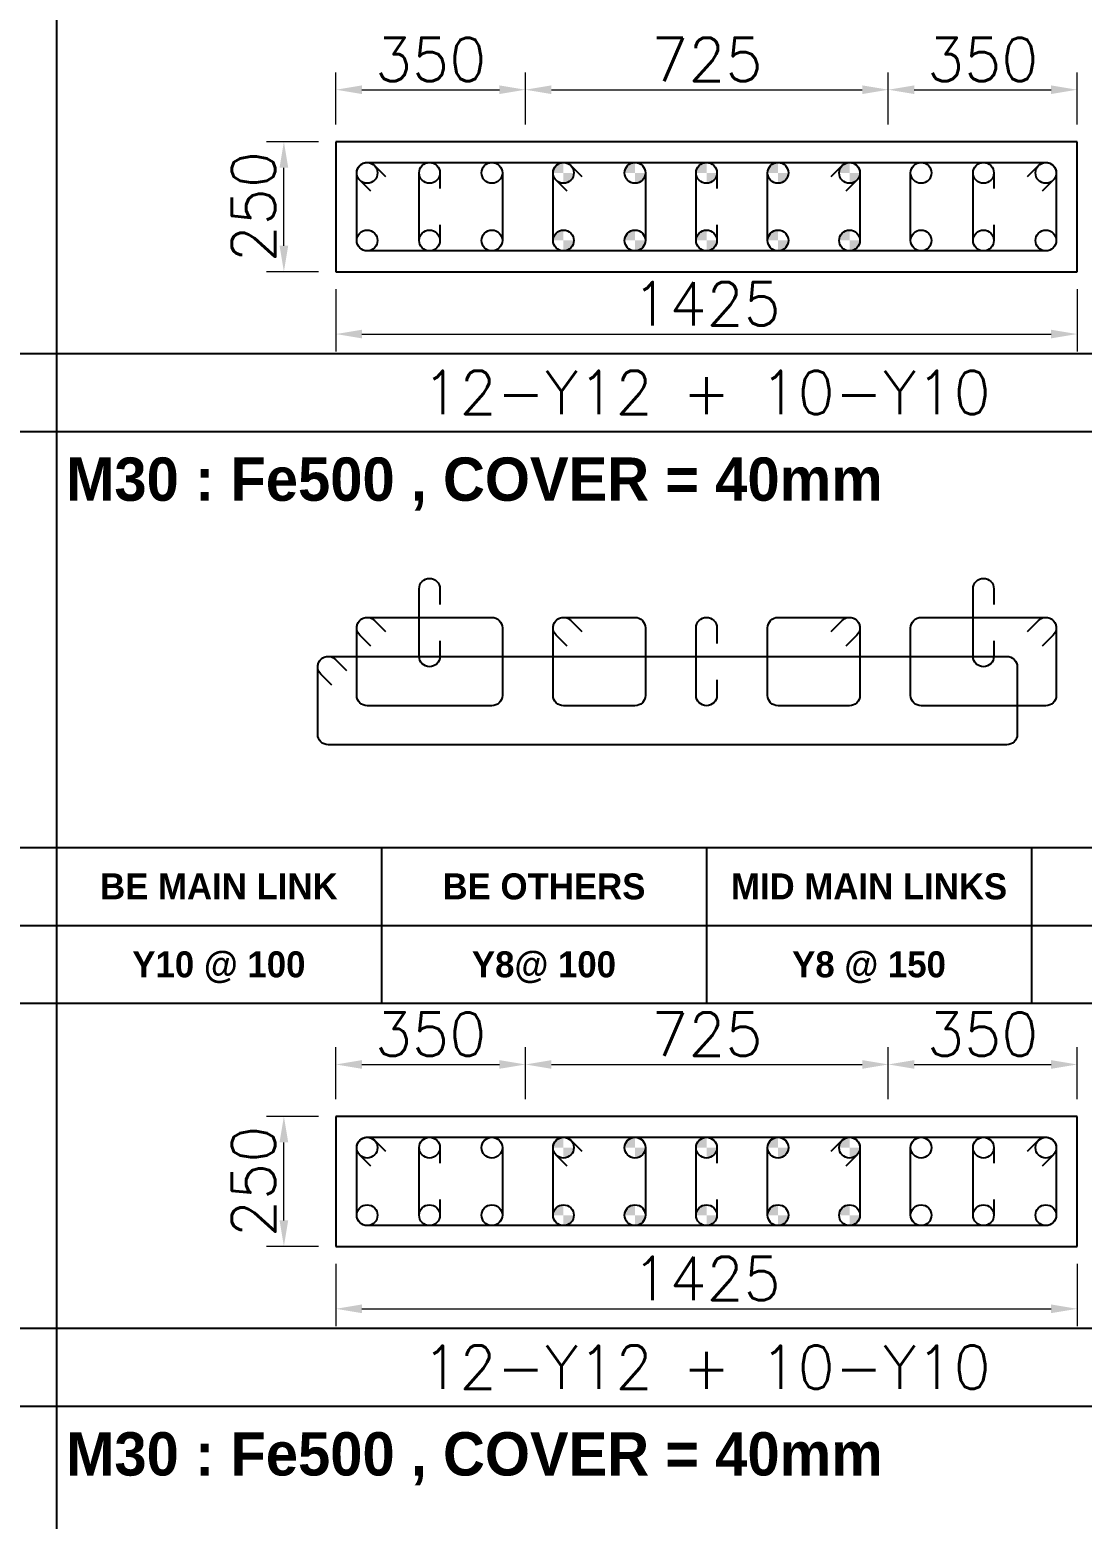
# Model space of a CAD drawing. Header units: millimetres. Extents: x -28707963 to -28231469, y 696001 to 896471.
# Drawn here: x -28283189 to -28277119, y 834644 to 843239 of the extents above; entities that cross this region are included whole.
import ezdxf
from ezdxf.enums import TextEntityAlignment as Align

# ---------------------------------------------------------------- set-up
doc = ezdxf.new("R2010")
doc.units = ezdxf.units.MM
doc.header["$MEASUREMENT"] = 0
doc.header["$PDMODE"] = 34
doc.header["$PDSIZE"] = -8
doc.layers.get('0').update_dxf_attribs({"lineweight": 5})
for name, color, linetype in [('09 COL TEXT-SCH', 2, 'Continuous'), ('14 REINF', 6, 'Continuous'), ('22 TABLE FRAME', 5, 'Continuous'), ('23 STIRRUPS', 5, 'Continuous'), ('TEXT', 4, 'Continuous')]:
    doc.layers.add(name, color=color, linetype=linetype)
doc.layers.add('19 COLUMN', color=1, linetype='Continuous', lineweight=25)
doc.styles.add('adani bold', font='')
doc.styles.add('ROMANS', font='simplex.shx')
doc.styles.get('adani bold').set_extended_font_data('Adani Bold', bold=True)
doc.dimstyles.new('D 50', dxfattribs={"dimscale": 100, "dimtxt": 3, "dimasz": 1.5, "dimexe": 1, "dimexo": 1, "dimgap": 0.5, "dimtad": 1, "dimdec": 0, "dimdsep": 46, "dimtxsty": 'ROMANS', "dimcen": 2.5, "dimclrd": 5, "dimclre": 5, "dimclrt": 4, "dimadec": 0, "dimazin": 0, "dimtfac": 1, "dimtdec": 0, "dimtmove": 0, "dimatfit": 3, "dimfxl": 1, "dimlwd": 0, "dimlwe": 0, "dimarcsym": 0})

# ---------------------------------------------------------------- blocks, each defined once
blk = doc.blocks.new('*D577')
at = {"color": 5, "lineweight": 0, "transparency": 16777216}
for p, q in [((-28281423.6, 836118.4), (-28281423.6, 835758.4)), ((-28277148.6, 836118.4), (-28277148.6, 835758.4)), ((-28281273.6, 835858.4), (-28277298.6, 835858.4))]:
    blk.add_line(p, q, dxfattribs=at)
at = {"color": 5, "transparency": 16777216}
for points in [[(-28281273.6, 835883.4), (-28281273.6, 835833.4), (-28281423.6, 835858.4)], [(-28277298.6, 835833.4), (-28277298.6, 835883.4), (-28277148.6, 835858.4)]]:
    blk.add_solid(points, dxfattribs=at)
at = {"layer": 'Defpoints', "color": 0, "transparency": 16777216}
for p in [(-28281423.6, 836218.4), (-28277148.6, 836218.4), (-28277148.6, 835858.4)]:
    blk.add_point(p, dxfattribs=at)
at = {"color": 4, "transparency": 16777216, "insert": (-28279286.1, 836033.4), "char_height": 250, "attachment_point": 5, "style": 'ROMANS'}
blk.add_mtext('1425', dxfattribs=at)
blk = doc.blocks.new('*D578')
at = {"color": 5, "lineweight": 0, "transparency": 16777216}
for p, q in [((-28281523.6, 836968.4), (-28281823.6, 836968.4)), ((-28281723.6, 836368.4), (-28281723.6, 836818.4)), ((-28281523.6, 836218.4), (-28281823.6, 836218.4))]:
    blk.add_line(p, q, dxfattribs=at)
at = {"color": 5, "transparency": 16777216}
for points in [[(-28281698.6, 836818.4), (-28281748.6, 836818.4), (-28281723.6, 836968.4)], [(-28281748.6, 836368.4), (-28281698.6, 836368.4), (-28281723.6, 836218.4)]]:
    blk.add_solid(points, dxfattribs=at)
at = {"layer": 'Defpoints', "color": 0, "transparency": 16777216}
for p in [(-28281723.6, 836968.4), (-28281423.6, 836968.4), (-28281423.6, 836218.4)]:
    blk.add_point(p, dxfattribs=at)
at = {"color": 4, "transparency": 16777216, "insert": (-28281898.6, 836593.4), "char_height": 250, "attachment_point": 5, "rotation": 90, "style": 'ROMANS'}
blk.add_mtext('250', dxfattribs=at)
blk = doc.blocks.new('*D579')
at = {"color": 5, "lineweight": 0, "transparency": 16777216}
for p, q in [((-28281423.6, 841743.4), (-28281423.6, 841383.4)), ((-28277148.6, 841743.4), (-28277148.6, 841383.4)), ((-28281273.6, 841483.4), (-28277298.6, 841483.4))]:
    blk.add_line(p, q, dxfattribs=at)
at = {"color": 5, "transparency": 16777216}
for points in [[(-28281273.6, 841508.4), (-28281273.6, 841458.4), (-28281423.6, 841483.4)], [(-28277298.6, 841458.4), (-28277298.6, 841508.4), (-28277148.6, 841483.4)]]:
    blk.add_solid(points, dxfattribs=at)
at = {"layer": 'Defpoints', "color": 0, "transparency": 16777216}
for p in [(-28281423.6, 841843.4), (-28277148.6, 841843.4), (-28277148.6, 841483.4)]:
    blk.add_point(p, dxfattribs=at)
at = {"color": 4, "transparency": 16777216, "insert": (-28279286.1, 841658.4), "char_height": 250, "attachment_point": 5, "style": 'ROMANS'}
blk.add_mtext('1425', dxfattribs=at)
blk = doc.blocks.new('*D580')
at = {"color": 5, "lineweight": 0, "transparency": 16777216}
for p, q in [((-28281523.6, 842593.4), (-28281823.6, 842593.4)), ((-28281723.6, 841993.4), (-28281723.6, 842443.4)), ((-28281523.6, 841843.4), (-28281823.6, 841843.4))]:
    blk.add_line(p, q, dxfattribs=at)
at = {"color": 5, "transparency": 16777216}
for points in [[(-28281698.6, 842443.4), (-28281748.6, 842443.4), (-28281723.6, 842593.4)], [(-28281748.6, 841993.4), (-28281698.6, 841993.4), (-28281723.6, 841843.4)]]:
    blk.add_solid(points, dxfattribs=at)
at = {"layer": 'Defpoints', "color": 0, "transparency": 16777216}
for p in [(-28281723.6, 842593.4), (-28281423.6, 842593.4), (-28281423.6, 841843.4)]:
    blk.add_point(p, dxfattribs=at)
at = {"color": 4, "transparency": 16777216, "insert": (-28281898.6, 842218.4), "char_height": 250, "attachment_point": 5, "rotation": 90, "style": 'ROMANS'}
blk.add_mtext('250', dxfattribs=at)
blk = doc.blocks.new('*D135')
at = {"color": 5, "lineweight": 0, "transparency": 16777216}
for p, q in [((-28281423.6, 837068.4), (-28281423.6, 837368.4)), ((-28280330.6, 837068.4), (-28280330.6, 837368.4)), ((-28281273.6, 837268.4), (-28280480.6, 837268.4))]:
    blk.add_line(p, q, dxfattribs=at)
at = {"color": 5, "transparency": 16777216}
for points in [[(-28281273.6, 837293.4), (-28281273.6, 837243.4), (-28281423.6, 837268.4)], [(-28280480.6, 837243.4), (-28280480.6, 837293.4), (-28280330.6, 837268.4)]]:
    blk.add_solid(points, dxfattribs=at)
at = {"layer": 'Defpoints', "color": 0, "transparency": 16777216}
for p in [(-28280330.6, 837268.4), (-28281423.6, 836968.4), (-28280330.6, 836968.4)]:
    blk.add_point(p, dxfattribs=at)
at = {"color": 4, "transparency": 16777216, "insert": (-28280877.1, 837443.4), "char_height": 250, "attachment_point": 5, "style": 'ROMANS'}
blk.add_mtext('350', dxfattribs=at)
blk = doc.blocks.new('*D136')
at = {"color": 5, "lineweight": 0, "transparency": 16777216}
for p, q in [((-28280330.6, 837068.4), (-28280330.6, 837368.4)), ((-28278237.6, 837068.4), (-28278237.6, 837368.4)), ((-28280180.6, 837268.4), (-28278387.6, 837268.4))]:
    blk.add_line(p, q, dxfattribs=at)
at = {"color": 5, "transparency": 16777216}
for points in [[(-28280180.6, 837293.4), (-28280180.6, 837243.4), (-28280330.6, 837268.4)], [(-28278387.6, 837243.4), (-28278387.6, 837293.4), (-28278237.6, 837268.4)]]:
    blk.add_solid(points, dxfattribs=at)
at = {"layer": 'Defpoints', "color": 0, "transparency": 16777216}
for p in [(-28278237.6, 837268.4), (-28280330.6, 836968.4), (-28278237.6, 836968.4)]:
    blk.add_point(p, dxfattribs=at)
at = {"color": 4, "transparency": 16777216, "insert": (-28279284.1, 837443.4), "char_height": 250, "attachment_point": 5, "style": 'ROMANS'}
blk.add_mtext('725', dxfattribs=at)
blk = doc.blocks.new('*D137')
at = {"color": 5, "lineweight": 0, "transparency": 16777216}
for p, q in [((-28278237.6, 837068.4), (-28278237.6, 837368.4)), ((-28277148.6, 837068.4), (-28277148.6, 837368.4)), ((-28278087.6, 837268.4), (-28277298.6, 837268.4))]:
    blk.add_line(p, q, dxfattribs=at)
at = {"color": 5, "transparency": 16777216}
for points in [[(-28278087.6, 837293.4), (-28278087.6, 837243.4), (-28278237.6, 837268.4)], [(-28277298.6, 837243.4), (-28277298.6, 837293.4), (-28277148.6, 837268.4)]]:
    blk.add_solid(points, dxfattribs=at)
at = {"layer": 'Defpoints', "color": 0, "transparency": 16777216}
for p in [(-28277148.6, 837268.4), (-28278237.6, 836968.4), (-28277148.6, 836968.4)]:
    blk.add_point(p, dxfattribs=at)
at = {"color": 4, "transparency": 16777216, "insert": (-28277693.1, 837443.4), "char_height": 250, "attachment_point": 5, "style": 'ROMANS'}
blk.add_mtext('350', dxfattribs=at)
blk = doc.blocks.new('*D138')
at = {"color": 5, "lineweight": 0, "transparency": 16777216}
for p, q in [((-28281423.6, 842693.4), (-28281423.6, 842993.4)), ((-28280330.6, 842693.4), (-28280330.6, 842993.4)), ((-28281273.6, 842893.4), (-28280480.6, 842893.4))]:
    blk.add_line(p, q, dxfattribs=at)
at = {"color": 5, "transparency": 16777216}
for points in [[(-28281273.6, 842918.4), (-28281273.6, 842868.4), (-28281423.6, 842893.4)], [(-28280480.6, 842868.4), (-28280480.6, 842918.4), (-28280330.6, 842893.4)]]:
    blk.add_solid(points, dxfattribs=at)
at = {"layer": 'Defpoints', "color": 0, "transparency": 16777216}
for p in [(-28280330.6, 842893.4), (-28281423.6, 842593.4), (-28280330.6, 842593.4)]:
    blk.add_point(p, dxfattribs=at)
at = {"color": 4, "transparency": 16777216, "insert": (-28280877.1, 843068.4), "char_height": 250, "attachment_point": 5, "style": 'ROMANS'}
blk.add_mtext('350', dxfattribs=at)
blk = doc.blocks.new('*D139')
at = {"color": 5, "lineweight": 0, "transparency": 16777216}
for p, q in [((-28280330.6, 842693.4), (-28280330.6, 842993.4)), ((-28278237.6, 842693.4), (-28278237.6, 842993.4)), ((-28280180.6, 842893.4), (-28278387.6, 842893.4))]:
    blk.add_line(p, q, dxfattribs=at)
at = {"color": 5, "transparency": 16777216}
for points in [[(-28280180.6, 842918.4), (-28280180.6, 842868.4), (-28280330.6, 842893.4)], [(-28278387.6, 842868.4), (-28278387.6, 842918.4), (-28278237.6, 842893.4)]]:
    blk.add_solid(points, dxfattribs=at)
at = {"layer": 'Defpoints', "color": 0, "transparency": 16777216}
for p in [(-28278237.6, 842893.4), (-28280330.6, 842593.4), (-28278237.6, 842593.4)]:
    blk.add_point(p, dxfattribs=at)
at = {"color": 4, "transparency": 16777216, "insert": (-28279284.1, 843068.4), "char_height": 250, "attachment_point": 5, "style": 'ROMANS'}
blk.add_mtext('725', dxfattribs=at)
blk = doc.blocks.new('*D140')
at = {"color": 5, "lineweight": 0, "transparency": 16777216}
for p, q in [((-28278237.6, 842693.4), (-28278237.6, 842993.4)), ((-28277148.6, 842693.4), (-28277148.6, 842993.4)), ((-28278087.6, 842893.4), (-28277298.6, 842893.4))]:
    blk.add_line(p, q, dxfattribs=at)
at = {"color": 5, "transparency": 16777216}
for points in [[(-28278087.6, 842918.4), (-28278087.6, 842868.4), (-28278237.6, 842893.4)], [(-28277298.6, 842868.4), (-28277298.6, 842918.4), (-28277148.6, 842893.4)]]:
    blk.add_solid(points, dxfattribs=at)
at = {"layer": 'Defpoints', "color": 0, "transparency": 16777216}
for p in [(-28277148.6, 842893.4), (-28278237.6, 842593.4), (-28277148.6, 842593.4)]:
    blk.add_point(p, dxfattribs=at)
at = {"color": 4, "transparency": 16777216, "insert": (-28277693.1, 843068.4), "char_height": 250, "attachment_point": 5, "style": 'ROMANS'}
blk.add_mtext('350', dxfattribs=at)

msp = doc.modelspace()

# ---------------------------------------------------------------- hatches: boundary and pattern name
at = {"layer": '14 REINF'}
h = msp.add_hatch(color=6, dxfattribs=at)
edge = h.paths.add_edge_path(flags=0)
edge.add_line((-28280171.1, 842413.4), (-28280111.1, 842413.4))
edge.add_line((-28280111.1, 842413.4), (-28280111.1, 842473.4))
edge.add_arc((-28280111.1, 842413.4), 60, 90, 180)
edge = h.paths.add_edge_path(flags=0)
edge.add_line((-28280051.1, 842413.4), (-28280111.1, 842413.4))
edge.add_line((-28280111.1, 842413.4), (-28280111.1, 842353.4))
edge.add_arc((-28280111.1, 842413.4), 60, 270, 360)
h = msp.add_hatch(color=6, dxfattribs=at)
edge = h.paths.add_edge_path(flags=0)
edge.add_line((-28279758.6, 842413.4), (-28279698.6, 842413.4))
edge.add_line((-28279698.6, 842413.4), (-28279698.6, 842473.4))
edge.add_arc((-28279698.6, 842413.4), 60, 90, 180)
edge = h.paths.add_edge_path(flags=0)
edge.add_line((-28279638.6, 842413.4), (-28279698.6, 842413.4))
edge.add_line((-28279698.6, 842413.4), (-28279698.6, 842353.4))
edge.add_arc((-28279698.6, 842413.4), 60, 270, 360)
h = msp.add_hatch(color=6, dxfattribs=at)
edge = h.paths.add_edge_path(flags=0)
edge.add_line((-28279346.1, 842413.4), (-28279286.1, 842413.4))
edge.add_line((-28279286.1, 842413.4), (-28279286.1, 842473.4))
edge.add_arc((-28279286.1, 842413.4), 60, 90, 180)
edge = h.paths.add_edge_path(flags=0)
edge.add_line((-28279226.1, 842413.4), (-28279286.1, 842413.4))
edge.add_line((-28279286.1, 842413.4), (-28279286.1, 842353.4))
edge.add_arc((-28279286.1, 842413.4), 60, 270, 360)
h = msp.add_hatch(color=6, dxfattribs=at)
edge = h.paths.add_edge_path(flags=0)
edge.add_line((-28278933.6, 842413.4), (-28278873.6, 842413.4))
edge.add_line((-28278873.6, 842413.4), (-28278873.6, 842473.4))
edge.add_arc((-28278873.6, 842413.4), 60, 90, 180)
edge = h.paths.add_edge_path(flags=0)
edge.add_line((-28278813.6, 842413.4), (-28278873.6, 842413.4))
edge.add_line((-28278873.6, 842413.4), (-28278873.6, 842353.4))
edge.add_arc((-28278873.6, 842413.4), 60, 270, 360)
h = msp.add_hatch(color=6, dxfattribs=at)
edge = h.paths.add_edge_path(flags=0)
edge.add_line((-28278521.1, 842413.4), (-28278461.1, 842413.4))
edge.add_line((-28278461.1, 842413.4), (-28278461.1, 842473.4))
edge.add_arc((-28278461.1, 842413.4), 60, 90, 180)
edge = h.paths.add_edge_path(flags=0)
edge.add_line((-28278401.1, 842413.4), (-28278461.1, 842413.4))
edge.add_line((-28278461.1, 842413.4), (-28278461.1, 842353.4))
edge.add_arc((-28278461.1, 842413.4), 60, 270, 360)
h = msp.add_hatch(color=6, dxfattribs=at)
edge = h.paths.add_edge_path(flags=0)
edge.add_line((-28280171.1, 842023.4), (-28280111.1, 842023.4))
edge.add_line((-28280111.1, 842023.4), (-28280111.1, 842083.4))
edge.add_arc((-28280111.1, 842023.4), 60, 90, 180)
edge = h.paths.add_edge_path(flags=0)
edge.add_line((-28280051.1, 842023.4), (-28280111.1, 842023.4))
edge.add_line((-28280111.1, 842023.4), (-28280111.1, 841963.4))
edge.add_arc((-28280111.1, 842023.4), 60, 270, 360)
h = msp.add_hatch(color=6, dxfattribs=at)
edge = h.paths.add_edge_path(flags=0)
edge.add_line((-28279758.6, 842023.4), (-28279698.6, 842023.4))
edge.add_line((-28279698.6, 842023.4), (-28279698.6, 842083.4))
edge.add_arc((-28279698.6, 842023.4), 60, 90, 180)
edge = h.paths.add_edge_path(flags=0)
edge.add_line((-28279638.6, 842023.4), (-28279698.6, 842023.4))
edge.add_line((-28279698.6, 842023.4), (-28279698.6, 841963.4))
edge.add_arc((-28279698.6, 842023.4), 60, 270, 360)
h = msp.add_hatch(color=6, dxfattribs=at)
edge = h.paths.add_edge_path(flags=0)
edge.add_line((-28279346.1, 842023.4), (-28279286.1, 842023.4))
edge.add_line((-28279286.1, 842023.4), (-28279286.1, 842083.4))
edge.add_arc((-28279286.1, 842023.4), 60, 90, 180)
edge = h.paths.add_edge_path(flags=0)
edge.add_line((-28279226.1, 842023.4), (-28279286.1, 842023.4))
edge.add_line((-28279286.1, 842023.4), (-28279286.1, 841963.4))
edge.add_arc((-28279286.1, 842023.4), 60, 270, 360)
h = msp.add_hatch(color=6, dxfattribs=at)
edge = h.paths.add_edge_path(flags=0)
edge.add_line((-28278933.6, 842023.4), (-28278873.6, 842023.4))
edge.add_line((-28278873.6, 842023.4), (-28278873.6, 842083.4))
edge.add_arc((-28278873.6, 842023.4), 60, 90, 180)
edge = h.paths.add_edge_path(flags=0)
edge.add_line((-28278813.6, 842023.4), (-28278873.6, 842023.4))
edge.add_line((-28278873.6, 842023.4), (-28278873.6, 841963.4))
edge.add_arc((-28278873.6, 842023.4), 60, 270, 360)
h = msp.add_hatch(color=6, dxfattribs=at)
edge = h.paths.add_edge_path(flags=0)
edge.add_line((-28278521.1, 842023.4), (-28278461.1, 842023.4))
edge.add_line((-28278461.1, 842023.4), (-28278461.1, 842083.4))
edge.add_arc((-28278461.1, 842023.4), 60, 90, 180)
edge = h.paths.add_edge_path(flags=0)
edge.add_line((-28278401.1, 842023.4), (-28278461.1, 842023.4))
edge.add_line((-28278461.1, 842023.4), (-28278461.1, 841963.4))
edge.add_arc((-28278461.1, 842023.4), 60, 270, 360)
h = msp.add_hatch(color=6, dxfattribs=at)
edge = h.paths.add_edge_path(flags=0)
edge.add_line((-28280171.1, 836788.4), (-28280111.1, 836788.4))
edge.add_line((-28280111.1, 836788.4), (-28280111.1, 836848.4))
edge.add_arc((-28280111.1, 836788.4), 60, 90, 180)
edge = h.paths.add_edge_path(flags=0)
edge.add_line((-28280051.1, 836788.4), (-28280111.1, 836788.4))
edge.add_line((-28280111.1, 836788.4), (-28280111.1, 836728.4))
edge.add_arc((-28280111.1, 836788.4), 60, 270, 360)
h = msp.add_hatch(color=6, dxfattribs=at)
edge = h.paths.add_edge_path(flags=0)
edge.add_line((-28279758.6, 836788.4), (-28279698.6, 836788.4))
edge.add_line((-28279698.6, 836788.4), (-28279698.6, 836848.4))
edge.add_arc((-28279698.6, 836788.4), 60, 90, 180)
edge = h.paths.add_edge_path(flags=0)
edge.add_line((-28279638.6, 836788.4), (-28279698.6, 836788.4))
edge.add_line((-28279698.6, 836788.4), (-28279698.6, 836728.4))
edge.add_arc((-28279698.6, 836788.4), 60, 270, 360)
h = msp.add_hatch(color=6, dxfattribs=at)
edge = h.paths.add_edge_path(flags=0)
edge.add_line((-28279346.1, 836788.4), (-28279286.1, 836788.4))
edge.add_line((-28279286.1, 836788.4), (-28279286.1, 836848.4))
edge.add_arc((-28279286.1, 836788.4), 60, 90, 180)
edge = h.paths.add_edge_path(flags=0)
edge.add_line((-28279226.1, 836788.4), (-28279286.1, 836788.4))
edge.add_line((-28279286.1, 836788.4), (-28279286.1, 836728.4))
edge.add_arc((-28279286.1, 836788.4), 60, 270, 360)
h = msp.add_hatch(color=6, dxfattribs=at)
edge = h.paths.add_edge_path(flags=0)
edge.add_line((-28278933.6, 836788.4), (-28278873.6, 836788.4))
edge.add_line((-28278873.6, 836788.4), (-28278873.6, 836848.4))
edge.add_arc((-28278873.6, 836788.4), 60, 90, 180)
edge = h.paths.add_edge_path(flags=0)
edge.add_line((-28278813.6, 836788.4), (-28278873.6, 836788.4))
edge.add_line((-28278873.6, 836788.4), (-28278873.6, 836728.4))
edge.add_arc((-28278873.6, 836788.4), 60, 270, 360)
h = msp.add_hatch(color=6, dxfattribs=at)
edge = h.paths.add_edge_path(flags=0)
edge.add_line((-28278521.1, 836788.4), (-28278461.1, 836788.4))
edge.add_line((-28278461.1, 836788.4), (-28278461.1, 836848.4))
edge.add_arc((-28278461.1, 836788.4), 60, 90, 180)
edge = h.paths.add_edge_path(flags=0)
edge.add_line((-28278401.1, 836788.4), (-28278461.1, 836788.4))
edge.add_line((-28278461.1, 836788.4), (-28278461.1, 836728.4))
edge.add_arc((-28278461.1, 836788.4), 60, 270, 360)
h = msp.add_hatch(color=6, dxfattribs=at)
edge = h.paths.add_edge_path(flags=0)
edge.add_line((-28280171.1, 836398.4), (-28280111.1, 836398.4))
edge.add_line((-28280111.1, 836398.4), (-28280111.1, 836458.4))
edge.add_arc((-28280111.1, 836398.4), 60, 90, 180)
edge = h.paths.add_edge_path(flags=0)
edge.add_line((-28280051.1, 836398.4), (-28280111.1, 836398.4))
edge.add_line((-28280111.1, 836398.4), (-28280111.1, 836338.4))
edge.add_arc((-28280111.1, 836398.4), 60, 270, 360)
h = msp.add_hatch(color=6, dxfattribs=at)
edge = h.paths.add_edge_path(flags=0)
edge.add_line((-28279758.6, 836398.4), (-28279698.6, 836398.4))
edge.add_line((-28279698.6, 836398.4), (-28279698.6, 836458.4))
edge.add_arc((-28279698.6, 836398.4), 60, 90, 180)
edge = h.paths.add_edge_path(flags=0)
edge.add_line((-28279638.6, 836398.4), (-28279698.6, 836398.4))
edge.add_line((-28279698.6, 836398.4), (-28279698.6, 836338.4))
edge.add_arc((-28279698.6, 836398.4), 60, 270, 360)
h = msp.add_hatch(color=6, dxfattribs=at)
edge = h.paths.add_edge_path(flags=0)
edge.add_line((-28279346.1, 836398.4), (-28279286.1, 836398.4))
edge.add_line((-28279286.1, 836398.4), (-28279286.1, 836458.4))
edge.add_arc((-28279286.1, 836398.4), 60, 90, 180)
edge = h.paths.add_edge_path(flags=0)
edge.add_line((-28279226.1, 836398.4), (-28279286.1, 836398.4))
edge.add_line((-28279286.1, 836398.4), (-28279286.1, 836338.4))
edge.add_arc((-28279286.1, 836398.4), 60, 270, 360)
h = msp.add_hatch(color=6, dxfattribs=at)
edge = h.paths.add_edge_path(flags=0)
edge.add_line((-28278933.6, 836398.4), (-28278873.6, 836398.4))
edge.add_line((-28278873.6, 836398.4), (-28278873.6, 836458.4))
edge.add_arc((-28278873.6, 836398.4), 60, 90, 180)
edge = h.paths.add_edge_path(flags=0)
edge.add_line((-28278813.6, 836398.4), (-28278873.6, 836398.4))
edge.add_line((-28278873.6, 836398.4), (-28278873.6, 836338.4))
edge.add_arc((-28278873.6, 836398.4), 60, 270, 360)
h = msp.add_hatch(color=6, dxfattribs=at)
edge = h.paths.add_edge_path(flags=0)
edge.add_line((-28278521.1, 836398.4), (-28278461.1, 836398.4))
edge.add_line((-28278461.1, 836398.4), (-28278461.1, 836458.4))
edge.add_arc((-28278461.1, 836398.4), 60, 90, 180)
edge = h.paths.add_edge_path(flags=0)
edge.add_line((-28278401.1, 836398.4), (-28278461.1, 836398.4))
edge.add_line((-28278461.1, 836398.4), (-28278461.1, 836338.4))
edge.add_arc((-28278461.1, 836398.4), 60, 270, 360)

# ---------------------------------------------------------------- linework, layer by layer
at = {"layer": '14 REINF', "color": 6}
for centre in [(-28281243.6, 842413.4), (-28280883.6, 842413.4), (-28280523.6, 842413.4), (-28280111.1, 842413.4), (-28279698.6, 842413.4), (-28279286.1, 842413.4), (-28278873.6, 842413.4), (-28278461.1, 842413.4), (-28278048.6, 842413.4), (-28277688.6, 842413.4), (-28277328.6, 842413.4), (-28281243.6, 842023.4), (-28280883.6, 842023.4), (-28280523.6, 842023.4), (-28280111.1, 842023.4), (-28279698.6, 842023.4), (-28279286.1, 842023.4), (-28278873.6, 842023.4), (-28278461.1, 842023.4), (-28278048.6, 842023.4), (-28277688.6, 842023.4), (-28277328.6, 842023.4), (-28281243.6, 836788.4), (-28280883.6, 836788.4), (-28280523.6, 836788.4), (-28280111.1, 836788.4), (-28279698.6, 836788.4), (-28279286.1, 836788.4), (-28278873.6, 836788.4), (-28278461.1, 836788.4), (-28278048.6, 836788.4), (-28277688.6, 836788.4), (-28277328.6, 836788.4), (-28281243.6, 836398.4), (-28280883.6, 836398.4), (-28280523.6, 836398.4), (-28280111.1, 836398.4), (-28279698.6, 836398.4), (-28279286.1, 836398.4), (-28278873.6, 836398.4), (-28278461.1, 836398.4), (-28278048.6, 836398.4), (-28277688.6, 836398.4), (-28277328.6, 836398.4)]:
    msp.add_circle(centre, 60, dxfattribs=at)
at = {"layer": '19 COLUMN', "color": 4}
for points in [[(-28277148.6, 842593.4), (-28281423.6, 842593.4)], [(-28281423.6, 842593.4), (-28281423.6, 841843.4)], [(-28277148.6, 841843.4), (-28277148.6, 842593.4)], [(-28281423.6, 841843.4), (-28277148.6, 841843.4)], [(-28277148.6, 836968.4), (-28281423.6, 836968.4)], [(-28281423.6, 836968.4), (-28281423.6, 836218.4)], [(-28277148.6, 836218.4), (-28277148.6, 836968.4)], [(-28281423.6, 836218.4), (-28277148.6, 836218.4)]]:
    msp.add_lwpolyline(points, dxfattribs=at)
at = {"layer": '22 TABLE FRAME', "color": 5, "linetype": 'Continuous'}
for p, q in [((-28283036.1, 863421.2), (-28283036.1, 788796.2)), ((-28330286.1, 841371.2), (-28245536.1, 841371.2)), ((-28334786.1, 840921.2), (-28245536.1, 840921.2)), ((-28330286.1, 838521.2), (-28245536.1, 838521.2)), ((-28281161.1, 838521.2), (-28281161.1, 837621.2)), ((-28279286.1, 838521.2), (-28279286.1, 837621.2)), ((-28277411.1, 838521.2), (-28277411.1, 837621.2)), ((-28330286.1, 838071.2), (-28245536.1, 838071.2)), ((-28330286.1, 837621.2), (-28245536.1, 837621.2)), ((-28330286.1, 835746.2), (-28245536.1, 835746.2)), ((-28334786.1, 835296.2), (-28245536.1, 835296.2))]:
    msp.add_line(p, q, dxfattribs=at)
at = {"layer": '23 STIRRUPS', "color": 5}
for points in [[(-28281222.4, 842307.3), (-28281286, 842370.9, -0.668178), (-28281243.6, 842473.4), (-28277328.6, 842473.4, -0.414214), (-28277268.6, 842413.4), (-28277268.6, 842023.4, -0.414214), (-28277328.6, 841963.4), (-28281243.6, 841963.4, -0.414214), (-28281303.6, 842023.4), (-28281303.6, 842413.4, -0.668179), (-28281201.2, 842455.8), (-28281137.5, 842392.1)], [(-28281222.4, 842307.3), (-28281286, 842370.9, -0.668178), (-28281243.6, 842473.4), (-28280523.6, 842473.4, -0.414214), (-28280463.6, 842413.4), (-28280463.6, 842023.4, -0.414214), (-28280523.6, 841963.4), (-28281243.6, 841963.4, -0.414214), (-28281303.6, 842023.4), (-28281303.6, 842413.4, -0.668179), (-28281201.2, 842455.8), (-28281137.5, 842392.1)], [(-28280823.6, 842113.4), (-28280823.6, 842023.4, -1), (-28280943.6, 842023.4), (-28280943.6, 842413.4, -1), (-28280823.6, 842413.4), (-28280823.6, 842323.4)], [(-28280089.9, 842307.3), (-28280153.5, 842370.9, -0.668178), (-28280111.1, 842473.4), (-28279698.6, 842473.4, -0.414214), (-28279638.6, 842413.4), (-28279638.6, 842023.4, -0.414214), (-28279698.6, 841963.4), (-28280111.1, 841963.4, -0.414214), (-28280171.1, 842023.4), (-28280171.1, 842413.4, -0.668179), (-28280068.7, 842455.8), (-28280005, 842392.1)], [(-28279226.1, 842113.4), (-28279226.1, 842023.4, -1), (-28279346.1, 842023.4), (-28279346.1, 842413.4, -1), (-28279226.1, 842413.4), (-28279226.1, 842323.4)], [(-28278567.2, 842392.1), (-28278503.5, 842455.8, -0.668179), (-28278401.1, 842413.4), (-28278401.1, 842023.4, -0.414214), (-28278461.1, 841963.4), (-28278873.6, 841963.4, -0.414214), (-28278933.6, 842023.4), (-28278933.6, 842413.4, -0.414214), (-28278873.6, 842473.4), (-28278461.1, 842473.4, -0.668178), (-28278418.7, 842370.9), (-28278482.3, 842307.3)], [(-28277434.7, 842392.1), (-28277371, 842455.8, -0.668179), (-28277268.6, 842413.4), (-28277268.6, 842023.4, -0.414214), (-28277328.6, 841963.4), (-28278048.6, 841963.4, -0.414214), (-28278108.6, 842023.4), (-28278108.6, 842413.4, -0.414214), (-28278048.6, 842473.4), (-28277328.6, 842473.4, -0.668178), (-28277286.2, 842370.9), (-28277349.8, 842307.3)], [(-28277628.6, 842113.4), (-28277628.6, 842023.4, -1), (-28277748.6, 842023.4), (-28277748.6, 842413.4, -1), (-28277628.6, 842413.4), (-28277628.6, 842323.4)], [(-28280823.6, 839713.4), (-28280823.6, 839623.4, -1), (-28280943.6, 839623.4), (-28280943.6, 840013.4, -1), (-28280823.6, 840013.4), (-28280823.6, 839923.4)], [(-28277628.6, 839713.4), (-28277628.6, 839623.4, -1), (-28277748.6, 839623.4), (-28277748.6, 840013.4, -1), (-28277628.6, 840013.4), (-28277628.6, 839923.4)], [(-28281222.4, 839682.3), (-28281286, 839745.9, -0.668178), (-28281243.6, 839848.4), (-28280523.6, 839848.4, -0.414214), (-28280463.6, 839788.4), (-28280463.6, 839398.4, -0.414214), (-28280523.6, 839338.4), (-28281243.6, 839338.4, -0.414214), (-28281303.6, 839398.4), (-28281303.6, 839788.4, -0.668179), (-28281201.2, 839830.8), (-28281137.5, 839767.1)], [(-28280089.9, 839682.3), (-28280153.5, 839745.9, -0.668178), (-28280111.1, 839848.4), (-28279698.6, 839848.4, -0.414214), (-28279638.6, 839788.4), (-28279638.6, 839398.4, -0.414214), (-28279698.6, 839338.4), (-28280111.1, 839338.4, -0.414214), (-28280171.1, 839398.4), (-28280171.1, 839788.4, -0.668179), (-28280068.7, 839830.8), (-28280005, 839767.1)], [(-28279226.1, 839488.4), (-28279226.1, 839398.4, -1), (-28279346.1, 839398.4), (-28279346.1, 839788.4, -1), (-28279226.1, 839788.4), (-28279226.1, 839698.4)], [(-28278567.2, 839767.1), (-28278503.5, 839830.8, -0.668179), (-28278401.1, 839788.4), (-28278401.1, 839398.4, -0.414214), (-28278461.1, 839338.4), (-28278873.6, 839338.4, -0.414214), (-28278933.6, 839398.4), (-28278933.6, 839788.4, -0.414214), (-28278873.6, 839848.4), (-28278461.1, 839848.4, -0.668178), (-28278418.7, 839745.9), (-28278482.3, 839682.3)], [(-28277434.7, 839767.1), (-28277371, 839830.8, -0.668179), (-28277268.6, 839788.4), (-28277268.6, 839398.4, -0.414214), (-28277328.6, 839338.4), (-28278048.6, 839338.4, -0.414214), (-28278108.6, 839398.4), (-28278108.6, 839788.4, -0.414214), (-28278048.6, 839848.4), (-28277328.6, 839848.4, -0.668178), (-28277286.2, 839745.9), (-28277349.8, 839682.3)], [(-28281447.4, 839457.3), (-28281511, 839520.9, -0.668178), (-28281468.6, 839623.4), (-28277553.6, 839623.4, -0.414214), (-28277493.6, 839563.4), (-28277493.6, 839173.4, -0.414214), (-28277553.6, 839113.4), (-28281468.6, 839113.4, -0.414214), (-28281528.6, 839173.4), (-28281528.6, 839563.4, -0.668179), (-28281426.2, 839605.8), (-28281362.5, 839542.1)], [(-28281222.4, 836682.3), (-28281286, 836745.9, -0.668178), (-28281243.6, 836848.4), (-28277328.6, 836848.4, -0.414214), (-28277268.6, 836788.4), (-28277268.6, 836398.4, -0.414214), (-28277328.6, 836338.4), (-28281243.6, 836338.4, -0.414214), (-28281303.6, 836398.4), (-28281303.6, 836788.4, -0.668179), (-28281201.2, 836830.8), (-28281137.5, 836767.1)], [(-28281222.4, 836682.3), (-28281286, 836745.9, -0.668178), (-28281243.6, 836848.4), (-28280523.6, 836848.4, -0.414214), (-28280463.6, 836788.4), (-28280463.6, 836398.4, -0.414214), (-28280523.6, 836338.4), (-28281243.6, 836338.4, -0.414214), (-28281303.6, 836398.4), (-28281303.6, 836788.4, -0.668179), (-28281201.2, 836830.8), (-28281137.5, 836767.1)], [(-28280823.6, 836488.4), (-28280823.6, 836398.4, -1), (-28280943.6, 836398.4), (-28280943.6, 836788.4, -1), (-28280823.6, 836788.4), (-28280823.6, 836698.4)], [(-28280089.9, 836682.3), (-28280153.5, 836745.9, -0.668178), (-28280111.1, 836848.4), (-28279698.6, 836848.4, -0.414214), (-28279638.6, 836788.4), (-28279638.6, 836398.4, -0.414214), (-28279698.6, 836338.4), (-28280111.1, 836338.4, -0.414214), (-28280171.1, 836398.4), (-28280171.1, 836788.4, -0.668179), (-28280068.7, 836830.8), (-28280005, 836767.1)], [(-28279226.1, 836488.4), (-28279226.1, 836398.4, -1), (-28279346.1, 836398.4), (-28279346.1, 836788.4, -1), (-28279226.1, 836788.4), (-28279226.1, 836698.4)], [(-28278567.2, 836767.1), (-28278503.5, 836830.8, -0.668179), (-28278401.1, 836788.4), (-28278401.1, 836398.4, -0.414214), (-28278461.1, 836338.4), (-28278873.6, 836338.4, -0.414214), (-28278933.6, 836398.4), (-28278933.6, 836788.4, -0.414214), (-28278873.6, 836848.4), (-28278461.1, 836848.4, -0.668178), (-28278418.7, 836745.9), (-28278482.3, 836682.3)], [(-28277434.7, 836767.1), (-28277371, 836830.8, -0.668179), (-28277268.6, 836788.4), (-28277268.6, 836398.4, -0.414214), (-28277328.6, 836338.4), (-28278048.6, 836338.4, -0.414214), (-28278108.6, 836398.4), (-28278108.6, 836788.4, -0.414214), (-28278048.6, 836848.4), (-28277328.6, 836848.4, -0.668178), (-28277286.2, 836745.9), (-28277349.8, 836682.3)], [(-28277628.6, 836488.4), (-28277628.6, 836398.4, -1), (-28277748.6, 836398.4), (-28277748.6, 836788.4, -1), (-28277628.6, 836788.4), (-28277628.6, 836698.4)]]:
    msp.add_lwpolyline(points, format="xyb", dxfattribs=at)

# ---------------------------------------------------------------- texts
at = {"layer": '09 COL TEXT-SCH', "color": 3, "linetype": 'Continuous', "style": 'ROMANS'}
for p in [(-28279286.1, 841146.2), (-28279286.1, 835521.2)]:
    msp.add_text('12-Y12 + 10-Y10', height=250, dxfattribs=at).set_placement(p, align=Align.MIDDLE_CENTER)
at = {"layer": 'TEXT', "lineweight": 40, "style": 'adani bold'}
for p in [(-28282979.8, 840521.2), (-28282979.8, 834896.2)]:
    msp.add_text('M30 : Fe500 , COVER = 40mm', height=250, dxfattribs=at).set_placement(p)
at = {"layer": 'TEXT', "style": 'adani bold'}
for s, p in [('BE MAIN LINK', (-28282098.6, 838296.2)), ('BE OTHERS', (-28280223.6, 838296.2)), ('MID MAIN LINKS', (-28278348.6, 838296.2)), ('Y10 @ 100', (-28282098.6, 837846.2)), ('Y8@ 100', (-28280223.6, 837846.2)), ('Y8 @ 150', (-28278348.6, 837846.2))]:
    msp.add_text(s, height=150, dxfattribs=at).set_placement(p, align=Align.MIDDLE_CENTER)

# ---------------------------------------------------------------- dimensions: what is measured, and where the dimension line sits
for p1, p2, distance, text, override, picture, middle in [((-28281423.6, 842593.4), (-28280330.6, 842593.4), 300, '350', {"dimtxt": 2.5, "dimtxsty": 'ROMANS'}, '*D138', (-28280877.1, 843068.4)), ((-28280330.6, 842593.4), (-28278237.6, 842593.4), 300, '725', {"dimtxt": 2.5, "dimtxsty": 'ROMANS'}, '*D139', (-28279284.1, 843068.4)), ((-28278237.6, 842593.4), (-28277148.6, 842593.4), 300, '350', {"dimtxt": 2.5, "dimtxsty": 'ROMANS'}, '*D140', (-28277693.1, 843068.4)), ((-28281423.6, 841843.4), (-28281423.6, 842593.4), 300, '250', {"dimtxt": 2.5}, '*D580', (-28281898.6, 842218.4)), ((-28281423.6, 841843.4), (-28277148.6, 841843.4), -360, '1425', {"dimtxt": 2.5}, '*D579', (-28279286.1, 841658.4)), ((-28281423.6, 836968.4), (-28280330.6, 836968.4), 300, '350', {"dimtxt": 2.5, "dimtxsty": 'ROMANS'}, '*D135', (-28280877.1, 837443.4)), ((-28280330.6, 836968.4), (-28278237.6, 836968.4), 300, '725', {"dimtxt": 2.5, "dimtxsty": 'ROMANS'}, '*D136', (-28279284.1, 837443.4)), ((-28278237.6, 836968.4), (-28277148.6, 836968.4), 300, '350', {"dimtxt": 2.5, "dimtxsty": 'ROMANS'}, '*D137', (-28277693.1, 837443.4)), ((-28281423.6, 836218.4), (-28281423.6, 836968.4), 300, '250', {"dimtxt": 2.5}, '*D578', (-28281898.6, 836593.4)), ((-28281423.6, 836218.4), (-28277148.6, 836218.4), -360, '1425', {"dimtxt": 2.5}, '*D577', (-28279286.1, 836033.4))]:
    dim = msp.add_aligned_dim(p1=p1, p2=p2, distance=distance, text=text, dimstyle='D 50', override=override)
    dim.commit()
    dim.dimension.update_dxf_attribs({"geometry": picture, "text_midpoint": middle})

doc.saveas('drawing.dxf')
